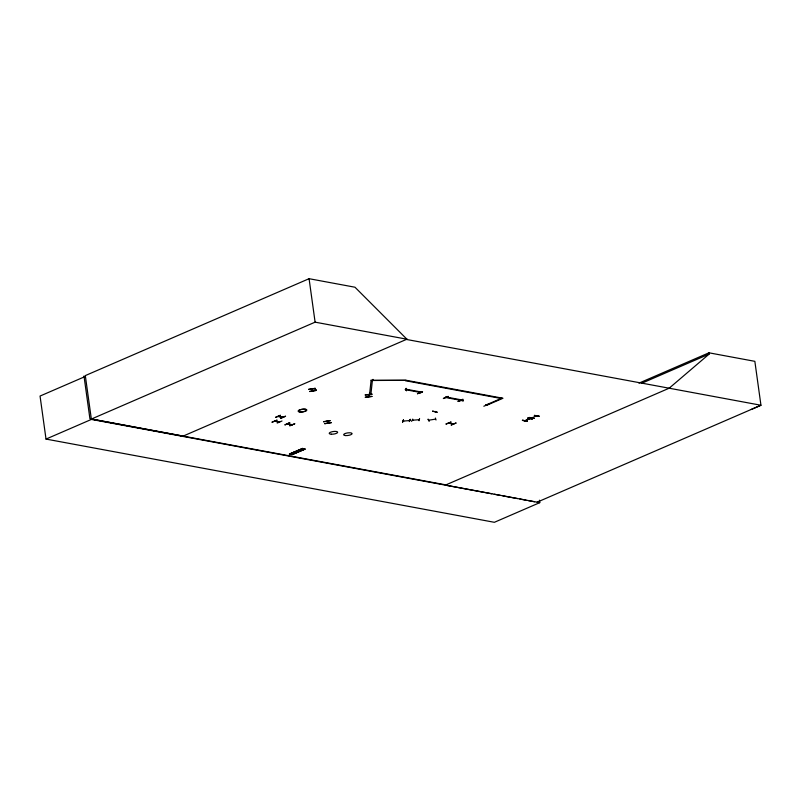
<?xml version="1.0" encoding="UTF-8"?>
<svg xmlns="http://www.w3.org/2000/svg" width="801" height="801" viewBox="0 0 801 801"><rect width="100%" height="100%" fill="white"/><g stroke="black" fill="none" stroke-linecap="round" stroke-linejoin="round"><path stroke-width="1.2" d="M371.944 396.395L365.166 397.266L371.944 396.445M372.014 394.222L365.236 394.903M368.47 394.663L368.38 396.745M369.441 395.324L369.531 393.171L369.752 395.193M369.992 394.162L370.533 394.102M405.526 389.817L406.107 389.646M406.487 390.708L406.127 388.285L406.477 390.668M371.133 379.954L369.561 394.673L370.873 394.523L372.445 379.804M432.59 411.153L437.116 412.205M437.116 412.195L432.64 411.193M522.562 420.255L527.288 421.166L522.612 420.295M527.068 421.306L522.342 420.395M529.161 417.571L534.107 418.312M529.381 417.431L534.087 418.362M327.849 423.208L327.138 421.256M280.34 415.319L275.494 417.411L280.34 415.339M457.972 401.431L462.818 399.329M284.976 424.81L289.792 422.698M427.934 419.293L429.246 421.206L428.315 419.253M402.633 422.167L403.474 419.974M403.404 419.924L402.563 422.117M411.604 421.366L412.745 419.113M279.629 422.027L274.693 421.236L279.339 422.087M292.295 424.69L287.519 423.799M283.013 417.291L278.267 416.39M453.586 423.909L448.68 423.118L449.291 423.088M486.327 405.166L485.927 405.076M403.784 421.046L403.163 421.116L409.762 420.525M409.101 420.585L409.691 420.525M410.192 419.394L409.361 421.576L410.282 419.344M419.574 418.482L419.073 420.715M368.75 396.675L368.81 394.663M302.648 448.4L289.341 454.107L303.339 448.65L289.702 454.187M292.005 454.638L305.231 449.021L292.055 454.648M291.734 454.598L291.234 454.477L304.54 448.77M311.799 388.996L312.821 390.878M460.835 400.53L460.144 400.7M525.055 420.765L529.932 418.703M531.704 417.902L536.74 415.879M669.165 388.215L709.135 354.072L708.965 352.81L638.968 383.128M372.525 380.345L406.087 380.305L371.203 380.495M428.835 420.185L435.494 419.143M524.965 420.685L529.751 418.663M412.405 420.215L418.963 419.744M708.965 352.81L754.852 361.331L760.95 405.246L406.377 339.434L406.898 339.203L354.973 287.219L309.076 278.698L85.306 375.599L91.394 419.424L539.754 502.658L539.413 500.194M751.278 409.471L760.95 405.246L537.181 502.157M85.417 376.41L40.05 396.054L46.017 439.078L494.377 522.302L539.754 502.658M406.437 339.444L406.958 339.213L315.103 322.162L91.344 419.073L445.917 484.885M46.017 439.078L91.394 419.424M406.898 339.203L183.129 436.104L89.912 418.693L83.995 376.029M277.206 423.068L282.012 420.986M289.592 422.708L285.026 424.88M289.802 425.762L294.878 423.719L289.842 425.711M485.806 405.066L502.047 398.077M641.591 383.319L709.135 354.072M445.396 485.116L669.686 387.984M285.587 416.29L280.51 418.362L285.366 416.2M445.346 397.366L445.426 397.366M448.2 396.405L443.323 398.528L448.16 396.455M458.452 399.969L463.409 400.82L458.653 399.909M435.584 411.444L435.243 411.624M488.7 404.115L483.824 406.247M453.106 423.809L453.426 423.989M289.401 454.137L302.698 448.4M291.544 454.547L304.891 448.991M527.729 418.072L532.224 419.033M539.283 416.18L534.287 415.399L539.033 416.21M413.036 420.245L412.515 420.295M419.013 419.724L418.492 419.774M463.008 399.359L458.242 401.491M292.075 424.75L287.419 423.899M282.793 417.351L278.167 416.49M420.245 392.71L420.695 392.78M308.555 389.396L315.314 388.335L308.595 389.396M314.072 390.307L316.305 389.927L314.082 390.357M309.647 391.369L316.405 390.377L309.717 391.549M323.564 421.747L330.282 420.665L323.524 421.686M331.314 422.527L324.615 423.689L331.374 422.708M435.404 418.052L436.014 420.004M365.226 394.973L372.004 394.142M313.041 390.648L312.12 388.926M327.058 421.246L328.02 422.988M527.509 418.152L532.465 419.023M501.116 398.487L405.546 380.745L406.477 380.345L502.948 398.267L486.918 405.206L485.997 405.036M446.618 485.346L491.804 493.786M494.247 494.247L500.355 495.388M502.798 495.839L517.456 498.582M519.899 499.033L526.007 500.174M528.45 500.635L534.557 501.776M451.333 425.001L456.19 422.948L451.143 424.961M372.986 379.364L373.056 379.904M309.076 278.698L315.103 322.162M417.481 393.702L422.578 391.709L417.481 393.732M446.077 423.999L451.173 422.007L446.077 424.039M272.1 422.127L277.176 420.135L272.1 422.167M406.117 389.216L405.186 389.626L421.116 392.58L422.047 392.17L406.117 389.216M446.217 397.046L445.276 397.456L461.206 400.41L462.147 399.999L446.217 397.046M345.732 435.574A4.255 1.292 -7.9 0 0 352.08 433.651A4.255 1.292 -7.9 0 0 345.762 433.311A4.255 1.292 -7.9 0 0 345.732 435.574M331.324 434.202A4.255 1.292 -7.9 0 0 337.672 432.28A4.255 1.292 -7.9 0 0 331.354 431.929A4.255 1.292 -7.9 0 0 331.324 434.202M300.345 411.964A4.275 1.302 -7.9 0 0 306.713 410.042A4.275 1.302 -7.9 0 0 300.375 409.691A4.275 1.302 -7.9 0 0 300.345 411.964A4.255 1.292 -7.9 0 0 306.693 410.052A4.255 1.292 -7.9 0 0 300.375 409.712A4.255 1.292 -7.9 0 0 300.355 411.974"/></g></svg>
